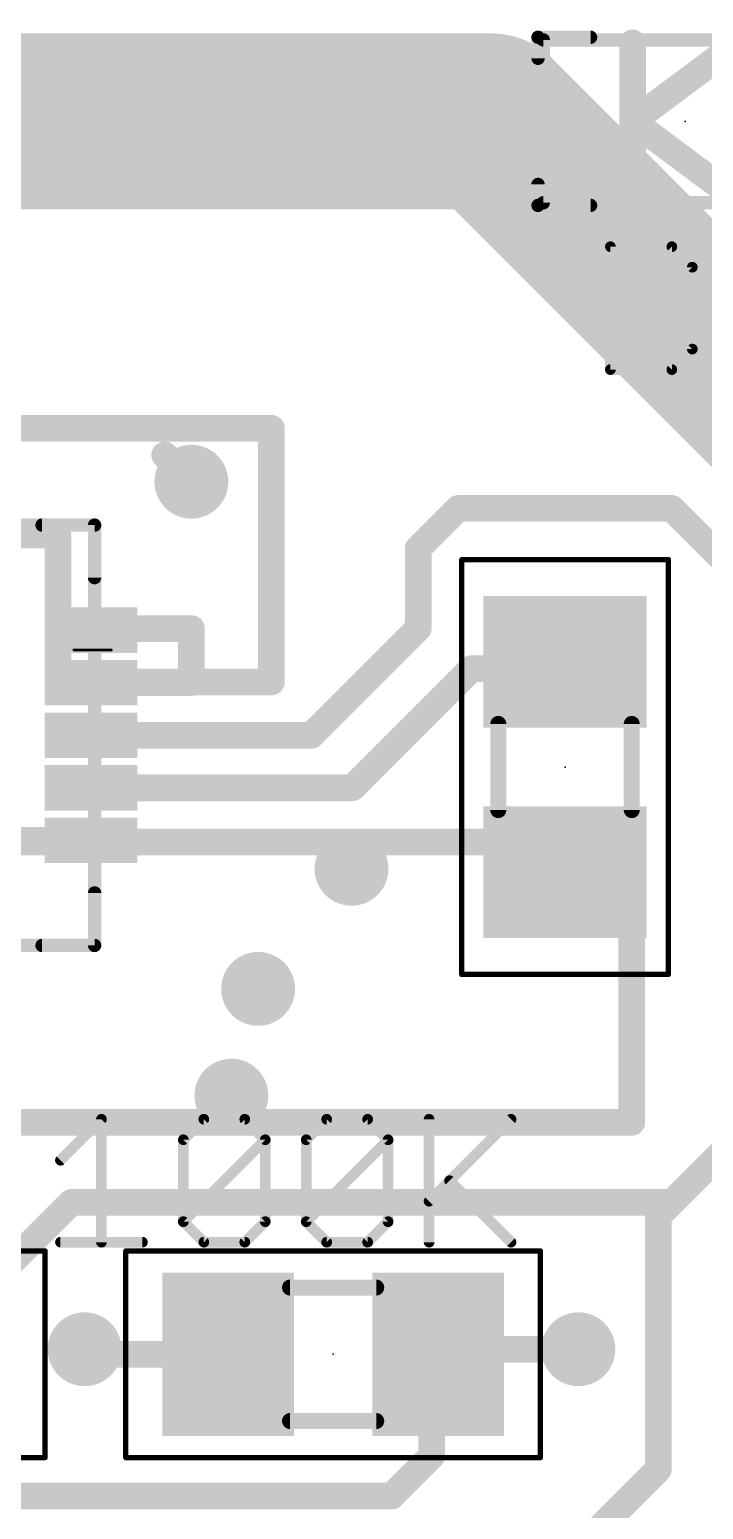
# Model space of a CAD drawing. Extents: x 0 to 46.4, y -16.3 to 38.5.
# Drawn here: x 23.61 to 30.02, y 11.68 to 25.77 of the extents above; entities that cross this region are included whole.
import ezdxf

# ---------------------------------------------------------------- set-up
doc = ezdxf.new("R2010")
doc.units = 0
for name, color, linetype in [('1', 12, 'CONTINUOUS'), ('18', 110, 'CONTINUOUS'), ('21', 40, 'CONTINUOUS'), ('23', 53, 'CONTINUOUS'), ('27', 253, 'CONTINUOUS'), ('29', 253, 'CONTINUOUS'), ('39', 12, 'CONTINUOUS'), ('41', 12, 'CONTINUOUS'), ('51', 253, 'CONTINUOUS')]:
    doc.layers.add(name, color=color, linetype=linetype)

# ---------------------------------------------------------------- blocks, each defined once
blk = doc.blocks.new('RECT')
blk.add_solid([(-0.5, -0.5), (0.5, -0.5), (-0.5, 0.5), (0.5, 0.5)])
blk = doc.blocks.new('ROUNDV')
at = {"const_width": 0.5}
blk.add_lwpolyline([(0, -0.25, 1), (0, 0.25, 1), (0, -0.25)], format="xyb", dxfattribs=at)

msp = doc.modelspace()

# ---------------------------------------------------------------- linework, layer by layer
at = {"layer": '1'}
for points, const_width in [([(27.995, 24.892), (21.59, 24.892)], 1.6764), ([(31.932, 20.955), (27.995, 24.892)], 1.6764), ([(23.241, 21.971), (25.908, 21.971)], 0.254), ([(25.908, 21.971), (25.908, 19.558)], 0.254), ([(25.146, 21.463), (24.892, 21.717)], 0.254), ([(27.686, 21.209), (27.305, 20.828)], 0.254), ([(29.718, 21.209), (27.686, 21.209)], 0.254), ([(30.48, 20.447), (29.718, 21.209)], 0.254), ([(23.876, 20.955), (23.241, 20.955)], 0.254), ([(23.876, 19.558), (23.876, 20.955)], 0.254), ([(27.305, 20.828), (27.305, 20.066)], 0.254), ([(24.19, 20.05), (24.206, 20.066)], 0.254), ([(24.206, 20.066), (25.146, 20.066)], 0.254), ([(25.146, 20.066), (25.146, 19.558)], 0.254), ([(27.305, 20.066), (26.289, 19.05)], 0.254), ([(28.639, 19.685), (28.702, 19.748)], 0.254), ([(26.678, 18.55), (27.813, 19.685)], 0.254), ([(27.813, 19.685), (28.639, 19.685)], 0.254), ([(25.908, 19.558), (23.876, 19.558)], 0.254), ([(25.138, 19.55), (24.19, 19.55)], 0.254), ([(25.146, 19.558), (25.138, 19.55)], 0.254), ([(26.289, 19.05), (24.19, 19.05)], 0.254), ([(24.19, 18.55), (26.678, 18.55)], 0.254), ([(23.225, 18.05), (24.19, 18.05)], 0.254), ([(23.241, 18.034), (29.337, 18.034)], 0.254), ([(29.337, 18.034), (29.337, 15.367)], 0.254), ([(29.718, 14.605), (32.004, 16.891)], 0.254), ([(29.337, 15.367), (23.241, 15.367)], 0.254), ([(24.003, 14.605), (22.78, 13.382)], 0.254), ([(29.718, 14.605), (24.003, 14.605)], 0.254), ([(29.591, 14.478), (29.718, 14.605)], 0.254), ([(29.591, 12.065), (29.591, 14.478)], 0.254), ([(24.13, 13.208), (24.178, 13.16)], 0.254), ([(24.178, 13.16), (25.495, 13.16)], 0.254), ([(27.432, 13.097), (27.495, 13.16)], 0.254), ([(27.495, 13.16), (27.543, 13.208)], 0.254), ([(27.543, 13.208), (28.829, 13.208)], 0.254), ([(27.432, 12.192), (27.432, 13.097)], 0.254), ([(27.051, 11.811), (27.432, 12.192)], 0.254), ([(28.702, 11.176), (29.591, 12.065)], 0.254), ([(21.209, 11.811), (27.051, 11.811)], 0.254)]:
    msp.add_lwpolyline(points, dxfattribs=dict(at, const_width=const_width))
for points, const_width in [([(28.2913, 25.1883, 1), (27.6987, 24.5957)], 0.8382), ([(27.995, 24.4729, 1), (27.995, 25.3111)], 0.8382), ([(25.9715, 21.971, 1), (25.8445, 21.971)], 0.127), ([(25.908, 21.9075, 1), (25.908, 22.0345)], 0.127), ([(24.9369, 21.7619, 1), (24.8471, 21.6721)], 0.127), ([(25.1011, 21.4181, 1), (25.1909, 21.5079)], 0.127), ([(27.686, 21.2725, 1), (27.686, 21.1455)], 0.127), ([(27.7309, 21.1641, 1), (27.6411, 21.2539)], 0.127), ([(29.7629, 21.2539, 1), (29.6731, 21.1641)], 0.127), ([(29.718, 21.1455, 1), (29.718, 21.2725)], 0.127), ([(23.9395, 20.955, 1), (23.8125, 20.955)], 0.127), ([(23.876, 20.8915, 1), (23.876, 21.0185)], 0.127), ([(27.3685, 20.828, 1), (27.2415, 20.828)], 0.127), ([(27.2601, 20.8729, 1), (27.3499, 20.7831)], 0.127), ([(24.1451, 20.0949, 1), (24.2349, 20.0051)], 0.127), ([(24.206, 20.1295, 1), (24.206, 20.0025)], 0.127), ([(24.2509, 20.0211, 1), (24.1611, 20.1109)], 0.127), ([(25.2095, 20.066, 1), (25.0825, 20.066)], 0.127), ([(25.146, 20.0025, 1), (25.146, 20.1295)], 0.127), ([(27.3499, 20.0211, 1), (27.2601, 20.1109)], 0.127), ([(27.2415, 20.066, 1), (27.3685, 20.066)], 0.127), ([(28.7469, 19.7031, 1), (28.6571, 19.7929)], 0.127), ([(27.813, 19.7485, 1), (27.813, 19.6215)], 0.127), ([(27.8579, 19.6401, 1), (27.7681, 19.7299)], 0.127), ([(28.5941, 19.7299, 1), (28.6839, 19.6401)], 0.127), ([(28.639, 19.6215, 1), (28.639, 19.7485)], 0.127), ([(23.876, 19.6215, 1), (23.876, 19.4945)], 0.127), ([(23.8125, 19.558, 1), (23.9395, 19.558)], 0.127), ([(24.19, 19.6135, 1), (24.19, 19.4865)], 0.127), ([(25.0931, 19.5949, 1), (25.1829, 19.5051)], 0.127), ([(25.0825, 19.558, 1), (25.2095, 19.558)], 0.127), ([(25.1909, 19.5131, 1), (25.1011, 19.6029)], 0.127), ([(25.138, 19.4865, 1), (25.138, 19.6135)], 0.127), ([(25.8445, 19.558, 1), (25.9715, 19.558)], 0.127), ([(25.908, 19.4945, 1), (25.908, 19.6215)], 0.127), ([(24.19, 19.1135, 1), (24.19, 18.9865)], 0.127), ([(26.2441, 19.0949, 1), (26.3339, 19.0051)], 0.127), ([(26.289, 18.9865, 1), (26.289, 19.1135)], 0.127), ([(24.19, 18.6135, 1), (24.19, 18.4865)], 0.127), ([(26.6331, 18.5949, 1), (26.7229, 18.5051)], 0.127), ([(26.678, 18.4865, 1), (26.678, 18.6135)], 0.127), ([(24.19, 17.9865, 1), (24.19, 18.1135)], 0.127), ([(29.4005, 18.034, 1), (29.2735, 18.034)], 0.127), ([(29.337, 17.9705, 1), (29.337, 18.0975)], 0.127), ([(29.337, 15.3035, 1), (29.337, 15.4305)], 0.127), ([(29.2735, 15.367, 1), (29.4005, 15.367)], 0.127), ([(24.003, 14.6685, 1), (24.003, 14.5415)], 0.127), ([(24.0479, 14.5601, 1), (23.9581, 14.6499)], 0.127), ([(29.6731, 14.6499, 1), (29.7629, 14.5601)], 0.127), ([(29.7629, 14.5601, 1), (29.6731, 14.6499)], 0.127), ([(29.718, 14.5415, 1), (29.718, 14.6685)], 0.127), ([(29.6545, 14.478, 1), (29.5275, 14.478)], 0.127), ([(29.5461, 14.5229, 1), (29.6359, 14.4331)], 0.127), ([(24.1749, 13.2529, 1), (24.0851, 13.1631)], 0.127), ([(24.178, 13.2235, 1), (24.178, 13.0965)], 0.127), ([(24.1331, 13.1151, 1), (24.2229, 13.2049)], 0.127), ([(25.495, 13.0965, 1), (25.495, 13.2235)], 0.127), ([(27.4501, 13.2049, 1), (27.5399, 13.1151)], 0.127), ([(27.5399, 13.1151, 1), (27.4501, 13.2049)], 0.127), ([(27.543, 13.2715, 1), (27.543, 13.1445)], 0.127), ([(27.5879, 13.1631, 1), (27.4981, 13.2529)], 0.127), ([(28.829, 13.1445, 1), (28.829, 13.2715)], 0.127), ([(27.4955, 13.097, 1), (27.3685, 13.097)], 0.127), ([(27.3871, 13.1419, 1), (27.4769, 13.0521)], 0.127), ([(27.3685, 12.192, 1), (27.4955, 12.192)], 0.127), ([(27.4769, 12.1471, 1), (27.3871, 12.2369)], 0.127), ([(29.5275, 12.065, 1), (29.6545, 12.065)], 0.127), ([(29.6359, 12.0201, 1), (29.5461, 12.1099)], 0.127), ([(27.0061, 11.8559, 1), (27.0959, 11.7661)], 0.127), ([(27.051, 11.7475, 1), (27.051, 11.8745)], 0.127)]:
    msp.add_lwpolyline(points, format="xyb", dxfattribs=dict(at, const_width=const_width))
at = {"layer": '21'}
for points, const_width in [([(28.445, 25.492), (28.445, 25.692)], 0.127), ([(28.445, 25.692), (28.945, 25.692)], 0.127), ([(29.345, 25.638), (29.345, 24.892)], 0.254), ([(29.345, 24.892), (30.345, 25.638)], 0.254), ([(29.345, 24.892), (29.345, 24.146)], 0.254), ([(30.345, 24.146), (29.345, 24.892)], 0.254), ([(28.445, 24.292), (28.445, 24.092)], 0.127), ([(28.445, 24.092), (28.945, 24.092)], 0.127), ([(29.1338, 23.6992), (29.1338, 22.5298)], 0.1016), ([(29.7185, 23.6992), (29.1338, 23.6992)], 0.1016), ([(29.9134, 23.5043), (29.7185, 23.6992)], 0.1016), ([(29.9134, 22.7247), (29.9134, 23.5043)], 0.1016), ([(29.7185, 22.5298), (29.9134, 22.7247)], 0.1016), ([(29.1338, 22.5298), (29.7185, 22.5298)], 0.1016), ([(23.725, 21.05), (24.225, 21.05)], 0.127), ([(24.225, 21.05), (24.225, 20.55)], 0.127), ([(24.225, 17.05), (24.225, 17.55)], 0.127), ([(23.725, 17.05), (24.225, 17.05)], 0.127)]:
    msp.add_lwpolyline(points, dxfattribs=dict(at, const_width=const_width))
for points, const_width in [([(28.4767, 25.692, 1), (28.4133, 25.692)], 0.0635), ([(28.445, 25.7237, 1), (28.445, 25.6603)], 0.0635), ([(28.945, 25.6603, 1), (28.945, 25.7237)], 0.0635), ([(29.4085, 25.638, 1), (29.2815, 25.638)], 0.127), ([(28.4133, 25.492, 1), (28.4767, 25.492)], 0.0635), ([(29.4085, 24.892, 1), (29.2815, 24.892)], 0.127), ([(29.383, 24.9429, 1), (29.307, 24.8411)], 0.127), ([(29.307, 24.9429, 1), (29.383, 24.8411)], 0.127), ([(29.2815, 24.892, 1), (29.4085, 24.892)], 0.127), ([(28.4767, 24.292, 1), (28.4133, 24.292)], 0.0635), ([(28.445, 24.1238, 1), (28.445, 24.0603)], 0.0635), ([(28.4133, 24.092, 1), (28.4767, 24.092)], 0.0635), ([(28.945, 24.0603, 1), (28.945, 24.1238)], 0.0635), ([(29.2815, 24.146, 1), (29.4085, 24.146)], 0.127), ([(29.1592, 23.6992, 1), (29.1084, 23.6992)], 0.0508), ([(29.1338, 23.7246, 1), (29.1338, 23.6738)], 0.0508), ([(29.7365, 23.7172, 1), (29.7005, 23.6812)], 0.0508), ([(29.7185, 23.6738, 1), (29.7185, 23.7246)], 0.0508), ([(29.9388, 23.5043, 1), (29.888, 23.5043)], 0.0508), ([(29.8954, 23.4863, 1), (29.9314, 23.5223)], 0.0508), ([(29.888, 22.7247, 1), (29.9388, 22.7247)], 0.0508), ([(29.9314, 22.7067, 1), (29.8954, 22.7427)], 0.0508), ([(29.1338, 22.5552, 1), (29.1338, 22.5044)], 0.0508), ([(29.1084, 22.5298, 1), (29.1592, 22.5298)], 0.0508), ([(29.7005, 22.5478, 1), (29.7365, 22.5118)], 0.0508), ([(29.7185, 22.5044, 1), (29.7185, 22.5552)], 0.0508), ([(23.725, 21.0817, 1), (23.725, 21.0183)], 0.0635), ([(24.2568, 21.05, 1), (24.1933, 21.05)], 0.0635), ([(24.225, 21.0183, 1), (24.225, 21.0817)], 0.0635), ([(24.1933, 20.55, 1), (24.2568, 20.55)], 0.0635), ([(24.2568, 17.55, 1), (24.1933, 17.55)], 0.0635), ([(23.725, 17.0817, 1), (23.725, 17.0183)], 0.0635), ([(24.1933, 17.05, 1), (24.2568, 17.05)], 0.0635), ([(24.225, 17.0183, 1), (24.225, 17.0817)], 0.0635)]:
    msp.add_lwpolyline(points, format="xyb", dxfattribs=dict(at, const_width=const_width))
at = {"layer": '23'}
for p in [(29.845, 24.892), (28.702, 18.748), (26.495, 13.16)]:
    msp.add_point(p, dxfattribs=at)
at = {"layer": '27', "const_width": 0.1016}
for points in [[(23.9002, 15.0064), (24.29, 15.3962)], [(24.29, 15.3962), (24.29, 14.2268)], [(25.0696, 15.2013), (25.2645, 15.3962)], [(25.2645, 15.3962), (25.6543, 15.3962)], [(25.6543, 15.3962), (25.8492, 15.2013)], [(26.239, 15.2013), (26.4339, 15.3962)], [(26.4339, 15.3962), (26.8237, 15.3962)], [(26.8237, 15.3962), (27.0186, 15.2013)], [(27.4084, 15.3962), (27.4084, 14.2268)], [(27.4084, 14.6166), (28.188, 15.3962)], [(25.0696, 14.4217), (25.0696, 15.2013)], [(25.0696, 14.4217), (25.8492, 15.2013)], [(25.8492, 15.2013), (25.8492, 14.4217)], [(26.239, 14.4217), (26.239, 15.2013)], [(26.239, 14.4217), (27.0186, 15.2013)], [(27.0186, 15.2013), (27.0186, 14.4217)], [(27.6033, 14.8115), (28.188, 14.2268)], [(25.2645, 14.2268), (25.0696, 14.4217)], [(25.8492, 14.4217), (25.6543, 14.2268)], [(26.4339, 14.2268), (26.239, 14.4217)], [(27.0186, 14.4217), (26.8237, 14.2268)], [(23.9002, 14.2268), (24.6798, 14.2268)], [(25.6543, 14.2268), (25.2645, 14.2268)], [(26.8237, 14.2268), (26.4339, 14.2268)]]:
    msp.add_lwpolyline(points, dxfattribs=at)
at = {"layer": '27', "const_width": 0.0508}
for points in [[(24.3154, 15.3962, 1), (24.2646, 15.3962)], [(24.308, 15.3782, 1), (24.272, 15.4142)], [(25.2645, 15.4216, 1), (25.2645, 15.3708)], [(25.2825, 15.3782, 1), (25.2465, 15.4142)], [(25.6723, 15.4142, 1), (25.6363, 15.3782)], [(25.6543, 15.3708, 1), (25.6543, 15.4216)], [(26.4339, 15.4216, 1), (26.4339, 15.3708)], [(26.4519, 15.3782, 1), (26.4159, 15.4142)], [(26.8417, 15.4142, 1), (26.8057, 15.3782)], [(26.8237, 15.3708, 1), (26.8237, 15.4216)], [(27.4338, 15.3962, 1), (27.383, 15.3962)], [(28.206, 15.3782, 1), (28.17, 15.4142)], [(25.0516, 15.2193, 1), (25.0876, 15.1833)], [(25.095, 15.2013, 1), (25.0442, 15.2013)], [(25.8746, 15.2013, 1), (25.8238, 15.2013)], [(25.8672, 15.1833, 1), (25.8312, 15.2193)], [(25.8312, 15.1833, 1), (25.8672, 15.2193)], [(26.221, 15.2193, 1), (26.257, 15.1833)], [(26.2644, 15.2013, 1), (26.2136, 15.2013)], [(27.044, 15.2013, 1), (26.9932, 15.2013)], [(27.0366, 15.1833, 1), (27.0006, 15.2193)], [(27.0006, 15.1833, 1), (27.0366, 15.2193)], [(23.8822, 15.0244, 1), (23.9182, 14.9884)], [(27.6213, 14.8295, 1), (27.5853, 14.7935)], [(27.3904, 14.6346, 1), (27.4264, 14.5986)], [(25.0876, 14.4397, 1), (25.0516, 14.4037)], [(25.0516, 14.4397, 1), (25.0876, 14.4037)], [(25.0442, 14.4217, 1), (25.095, 14.4217)], [(25.8238, 14.4217, 1), (25.8746, 14.4217)], [(25.8672, 14.4037, 1), (25.8312, 14.4397)], [(26.257, 14.4397, 1), (26.221, 14.4037)], [(26.221, 14.4397, 1), (26.257, 14.4037)], [(26.2136, 14.4217, 1), (26.2644, 14.4217)], [(26.9932, 14.4217, 1), (27.044, 14.4217)], [(27.0366, 14.4037, 1), (27.0006, 14.4397)], [(23.9002, 14.2522, 1), (23.9002, 14.2014)], [(24.2646, 14.2268, 1), (24.3154, 14.2268)], [(24.6798, 14.2014, 1), (24.6798, 14.2522)], [(25.2645, 14.2522, 1), (25.2645, 14.2014)], [(25.2465, 14.2088, 1), (25.2825, 14.2448)], [(25.6363, 14.2448, 1), (25.6723, 14.2088)], [(25.6543, 14.2014, 1), (25.6543, 14.2522)], [(26.4339, 14.2522, 1), (26.4339, 14.2014)], [(26.4159, 14.2088, 1), (26.4519, 14.2448)], [(26.8057, 14.2448, 1), (26.8417, 14.2088)], [(26.8237, 14.2014, 1), (26.8237, 14.2522)], [(27.383, 14.2268, 1), (27.4338, 14.2268)], [(28.17, 14.2088, 1), (28.206, 14.2448)]]:
    msp.add_lwpolyline(points, format="xyb", dxfattribs=at)
at = {"layer": '39', "const_width": 0.0508}
for points in [[(27.719, 16.775), (27.719, 20.721)], [(27.719, 20.721), (29.685, 20.721)], [(29.685, 20.721), (29.685, 16.775)], [(29.685, 16.775), (27.719, 16.775)], [(19.807, 14.143), (23.753, 14.143)], [(23.753, 14.143), (23.753, 12.177)], [(24.522, 12.177), (24.522, 14.143)], [(24.522, 14.143), (28.468, 14.143)], [(28.468, 14.143), (28.468, 12.177)], [(23.753, 12.177), (19.807, 12.177)], [(28.468, 12.177), (24.522, 12.177)]]:
    msp.add_lwpolyline(points, dxfattribs=at)
at = {"layer": '39', "const_width": 0.0254}
for points in [[(27.7317, 20.721, 1), (27.7063, 20.721)], [(27.719, 20.7337, 1), (27.719, 20.7083)], [(29.6977, 20.721, 1), (29.6723, 20.721)], [(29.685, 20.7083, 1), (29.685, 20.7337)], [(27.719, 16.7877, 1), (27.719, 16.7623)], [(27.7063, 16.775, 1), (27.7317, 16.775)], [(29.6723, 16.775, 1), (29.6977, 16.775)], [(29.685, 16.7623, 1), (29.685, 16.7877)], [(23.7657, 14.143, 1), (23.7403, 14.143)], [(23.753, 14.1303, 1), (23.753, 14.1557)], [(24.5347, 14.143, 1), (24.5093, 14.143)], [(24.522, 14.1557, 1), (24.522, 14.1303)], [(28.4807, 14.143, 1), (28.4553, 14.143)], [(28.468, 14.1303, 1), (28.468, 14.1557)], [(23.7403, 12.177, 1), (23.7657, 12.177)], [(23.753, 12.1643, 1), (23.753, 12.1897)], [(24.522, 12.1897, 1), (24.522, 12.1643)], [(24.5093, 12.177, 1), (24.5347, 12.177)], [(28.4553, 12.177, 1), (28.4807, 12.177)], [(28.468, 12.1643, 1), (28.468, 12.1897)]]:
    msp.add_lwpolyline(points, format="xyb", dxfattribs=at)
at = {"layer": '41', "const_width": 0.0127}
for points in [[(24.0284, 19.8692, 1), (24.0284, 19.8564)], [(24.384, 19.8564, 1), (24.384, 19.8692)]]:
    msp.add_lwpolyline(points, format="xyb", dxfattribs=at)
at = {"layer": '41', "const_width": 0.0254}
msp.add_lwpolyline([(24.0284, 19.8628), (24.384, 19.8628)], dxfattribs=at)
at = {"layer": '51'}
for points, const_width in [([(28.495, 25.667), (31.195, 25.667)], 0.127), ([(28.495, 24.117), (28.495, 25.667)], 0.127), ([(31.195, 24.117), (28.495, 24.117)], 0.127), ([(20.225, 21.05), (24.225, 21.05)], 0.127), ([(24.225, 21.05), (24.225, 17.05)], 0.127), ([(28.067, 18.338), (28.067, 19.158)], 0.1524), ([(29.337, 18.338), (29.337, 19.158)], 0.1524), ([(24.225, 17.05), (20.225, 17.05)], 0.127), ([(26.905, 13.795), (26.085, 13.795)], 0.1524), ([(26.905, 12.525), (26.085, 12.525)], 0.1524)]:
    msp.add_lwpolyline(points, dxfattribs=dict(at, const_width=const_width))
for points, const_width in [([(28.495, 25.6988, 1), (28.495, 25.6353)], 0.0635), ([(28.5267, 25.667, 1), (28.4633, 25.667)], 0.0635), ([(28.495, 24.1487, 1), (28.495, 24.0853)], 0.0635), ([(28.4633, 24.117, 1), (28.5267, 24.117)], 0.0635), ([(24.2568, 21.05, 1), (24.1933, 21.05)], 0.0635), ([(24.225, 21.0183, 1), (24.225, 21.0817)], 0.0635), ([(28.1051, 19.158, 1), (28.0289, 19.158)], 0.0762), ([(29.3751, 19.158, 1), (29.2989, 19.158)], 0.0762), ([(28.0289, 18.338, 1), (28.1051, 18.338)], 0.0762), ([(29.2989, 18.338, 1), (29.3751, 18.338)], 0.0762), ([(24.1933, 17.05, 1), (24.2568, 17.05)], 0.0635), ([(24.225, 17.0183, 1), (24.225, 17.0817)], 0.0635), ([(26.085, 13.8331, 1), (26.085, 13.7569)], 0.0762), ([(26.905, 13.7569, 1), (26.905, 13.8331)], 0.0762), ([(26.085, 12.5631, 1), (26.085, 12.4869)], 0.0762), ([(26.905, 12.4869, 1), (26.905, 12.5631)], 0.0762)]:
    msp.add_lwpolyline(points, format="xyb", dxfattribs=dict(at, const_width=const_width))

# ---------------------------------------------------------------- block references
at = {"layer": '1'}
for p, xscale, yscale, rotation in [((27.995, 24.892), 0.7, 1.2, 90), ((28.702, 19.748), 1.1, 1.4, 90), ((24.19, 20.05), 0.28, 0.73, 270), ((24.19, 19.55), 0.28, 0.73, 270), ((24.19, 19.05), 0.28, 0.73, 270), ((24.19, 18.55), 0.28, 0.73, 270), ((24.19, 18.05), 0.28, 0.73, 270), ((28.702, 17.748), 1.1, 1.4, 90), ((25.495, 13.16), 1.1, 1.4, 180), ((27.495, 13.16), 1.1, 1.4, 180)]:
    msp.add_blockref('RECT', p, dxfattribs=dict(at, xscale=xscale, yscale=yscale, rotation=rotation))
at = {"layer": '18', "xscale": 0.7032, "yscale": 0.7032}
for p in [(25.146, 21.463), (25.146, 21.463), (26.67, 17.78), (26.67, 17.78), (25.781, 16.637), (25.781, 16.637), (25.527, 15.621), (25.527, 15.621), (24.13, 13.208), (24.13, 13.208), (28.829, 13.208), (28.829, 13.208)]:
    msp.add_blockref('ROUNDV', p, dxfattribs=at)
at = {"layer": '21', "xscale": 0.65, "yscale": 1.4}
for p, rotation in [((28.7005, 19.4794), 90), ((28.7005, 18.0062), 90), ((25.7636, 13.1585), 180), ((27.2368, 13.1585), 180)]:
    msp.add_blockref('RECT', p, dxfattribs=dict(at, rotation=rotation))
at = {"layer": '29'}
for p, xscale, yscale, rotation in [((27.995, 24.892), 0.8524, 1.3524, 90), ((28.702, 19.748), 1.2524, 1.5524, 90), ((24.19, 20.05), 0.4324, 0.8824, 270), ((24.19, 19.55), 0.4324, 0.8824, 270), ((24.19, 19.05), 0.4324, 0.8824, 270), ((24.19, 18.55), 0.4324, 0.8824, 270), ((28.702, 17.748), 1.2524, 1.5524, 90), ((24.19, 18.05), 0.4324, 0.8824, 270), ((25.495, 13.16), 1.2524, 1.5524, 180), ((27.495, 13.16), 1.2524, 1.5524, 180)]:
    msp.add_blockref('RECT', p, dxfattribs=dict(at, xscale=xscale, yscale=yscale, rotation=rotation))

doc.saveas('drawing.dxf')
